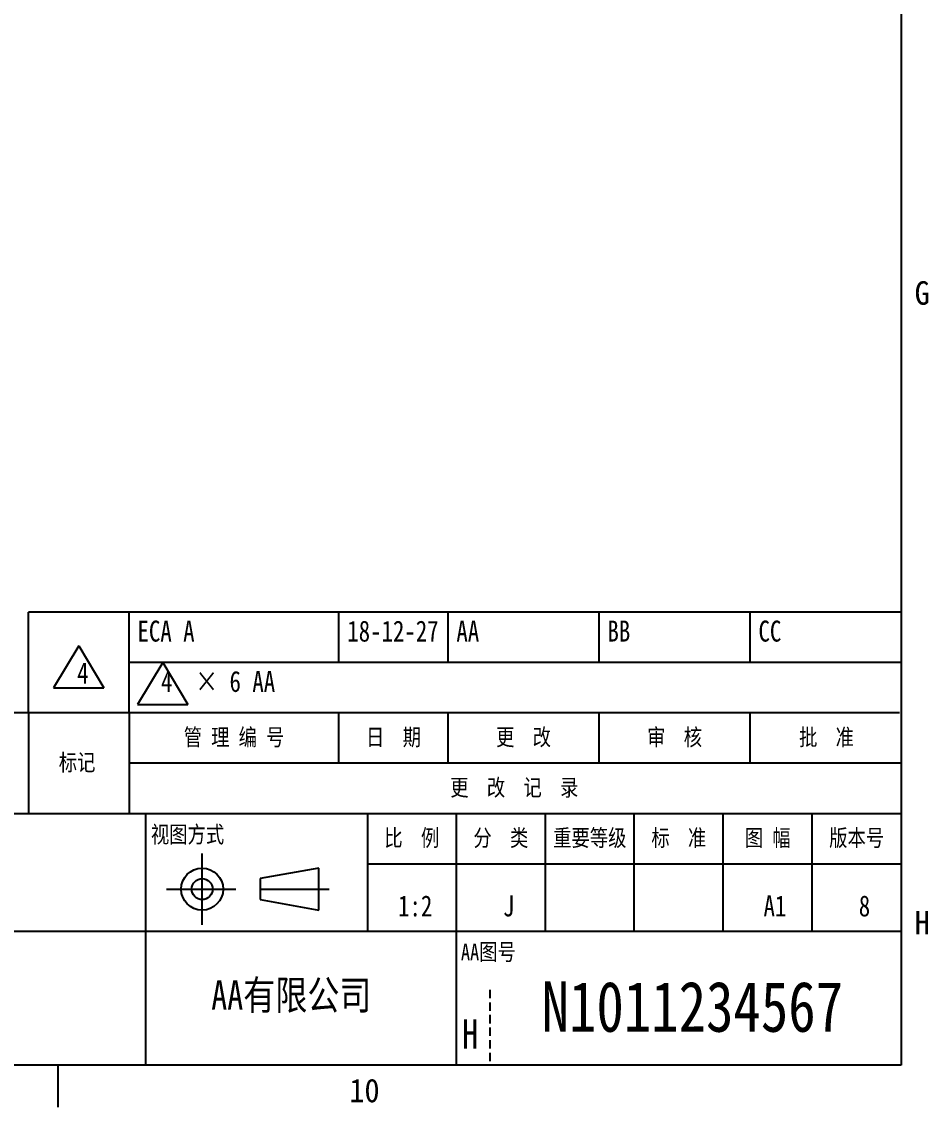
# Model space of a CAD drawing. Extents: x 641 to 1467, y 11 to 605.
# Drawn here: x 1357.5 to 1465.6, y 25.9 to 155.2 of the extents above; entities that cross this region are included whole.
import ezdxf

# ---------------------------------------------------------------- set-up
doc = ezdxf.new("R2010")
doc.units = 0
doc.header["$MEASUREMENT"] = 0
doc.linetypes.add('DASHED', pattern=[0.75, 0.5, -0.25])
doc.layers.get('0').update_dxf_attribs({"linetype": 'CONTINUOUS'})
for name, color, linetype in [('HHLayerBG', 7, 'CONTINUOUS'), ('HHLayerShuxinglan', 7, 'CONTINUOUS'), ('M80-2', 7, 'CONTINUOUS')]:
    doc.layers.add(name, color=color, linetype=linetype)
doc.styles.add('FS2312', font='', dxfattribs={"width": 0.8})
doc.styles.add('HANKAKU', font='')
doc.styles.get('FS2312').set_extended_font_data('SimSun')
doc.styles.get('HANKAKU').set_extended_font_data('SimSun')

# ---------------------------------------------------------------- blocks, each defined once
blk = doc.blocks.new('HHThirdView')
at = {"layer": 'HHLayerShuxinglan', "color": 154}
for p, q in [((6.701, 0.75), (6.7, 9.25)), ((2.45, 5), (10.701, 5)), ((13.601, 5), (21.851, 5))]:
    blk.add_line(p, q, dxfattribs=at)
at = {"layer": 'HHLayerShuxinglan', "color": 2}
for p, q in [((20.601, 7.5), (13.601, 6.25)), ((20.601, 2.5), (20.601, 7.5)), ((13.601, 6.25), (13.601, 3.75)), ((13.601, 3.75), (20.601, 2.5))]:
    blk.add_line(p, q, dxfattribs=at)
for radius in [2.5, 1.25]:
    blk.add_circle((6.701, 5), radius, dxfattribs=at)

msp = doc.modelspace()

# ---------------------------------------------------------------- linework, layer by layer
at = {"color": 114, "linetype": 'Continuous', "ltscale": 0.1}
for p, q in [((1462.3217, 584.8585), (1462.3217, 30.8585)), ((1462.3217, 30.8585), (661.3217, 30.8585))]:
    msp.add_line(p, q, dxfattribs=at)
at = {"layer": 'HHLayerBG', "color": 154, "linetype": 'Continuous', "ltscale": 0.1}
for p, q in [((1462.3217, 84.8585), (1358.3217, 84.8585)), ((1358.3217, 72.8585), (1358.3217, 84.8585)), ((1370.3217, 72.8585), (1370.3217, 84.8585)), ((1395.3217, 78.8585), (1395.3217, 84.8585)), ((1408.3217, 78.8585), (1408.3217, 84.8585)), ((1426.3217, 78.8585), (1426.3217, 84.8585)), ((1444.3217, 78.8585), (1444.3217, 84.8585)), ((1364.3217, 80.8585), (1361.3217, 75.8585)), ((1364.3217, 80.8585), (1367.3217, 75.8585)), ((1462.3217, 78.8585), (1370.3217, 78.8585)), ((1374.3217, 78.8585), (1371.3217, 73.8585)), ((1374.3217, 78.8585), (1377.3217, 73.8585)), ((1361.3217, 75.8585), (1367.3217, 75.8585)), ((1371.3217, 73.8585), (1377.3217, 73.8585))]:
    msp.add_line(p, q, dxfattribs=at)
at = {"layer": 'HHLayerShuxinglan', "color": 154}
for p, q in [((1462.1227, 72.8585), (1325.3207, 72.8585)), ((1358.3227, 72.8585), (1358.3227, 60.8585)), ((1370.3227, 72.8585), (1370.3227, 60.8585)), ((1395.3227, 66.8585), (1395.3227, 72.8585)), ((1408.3227, 66.8585), (1408.3227, 72.8585)), ((1426.3227, 66.8585), (1426.3227, 72.8585)), ((1444.3227, 66.8585), (1444.3227, 72.8585)), ((1462.3217, 66.8585), (1370.3227, 66.8585)), ((1325.3207, 60.8585), (1462.3217, 60.8585)), ((1372.3217, 30.8585), (1372.3217, 60.8585)), ((1398.7217, 60.8585), (1398.7217, 46.8585)), ((1409.3217, 30.8585), (1409.3217, 60.8585)), ((1419.9217, 46.8585), (1419.9217, 60.8585)), ((1430.5217, 46.8585), (1430.5217, 60.8585)), ((1441.1217, 46.8585), (1441.1217, 60.8585)), ((1451.7217, 46.8585), (1451.7217, 60.8585)), ((1398.7217, 54.8585), (1462.3217, 54.8585)), ((1438.8727, 54.8585), (1450.8717, 54.8585)), ((1325.3207, 46.8585), (1462.3217, 46.8585))]:
    msp.add_line(p, q, dxfattribs=at)
at = {"layer": 'HHLayerShuxinglan', "color": 3, "linetype": 'DASHED', "ltscale": 2}
msp.add_line((1413.3227, 39.8585), (1413.3227, 30.8585), dxfattribs=at)
at = {"layer": 'M80-2', "color": 2}
msp.add_line((1361.8217, 30.8585), (1361.8217, 25.8585), dxfattribs=at)

# ---------------------------------------------------------------- block references
at = {"layer": 'HHLayerShuxinglan', "color": 4}
msp.add_blockref('HHThirdView', (1372.3217, 46.8585), dxfattribs=at)

# ---------------------------------------------------------------- texts
at = {"layer": 'HHLayerBG', "color": 2, "char_height": 2.5, "attachment_point": 1, "style": 'FS2312'}
for s, insert, width in [('ECA A', (1371.3217, 83.8585), 25), ('\\fSimSun;18-12-27', (1396.3217, 83.8585), 31), ('AA', (1409.3217, 83.8585), 18), ('BB', (1427.3217, 83.8585), 18), ('CC', (1445.3217, 83.8585), 18), ('\\fSimSun;4', (1364.1217, 78.8585), 4.2), ('4  × 6 AA', (1374.1217, 77.8585), 89.2)]:
    msp.add_mtext(s, dxfattribs=dict(at, insert=insert, width=width))
at = {"layer": 'HHLayerShuxinglan', "lineweight": 0, "char_height": 2, "attachment_point": 5, "style": 'FS2312'}
for s, insert, width in [('{\\f宋体|b0|i0|c134|p2;\\C154;管 理 编 号}', (1382.8227, 69.8585), 25), ('{\\f宋体|b0|i0|c134|p2;\\C154;日  期}', (1401.8227, 69.8585), 10.6), ('{\\f宋体|b0|i0|c134|p2;\\C154;更  改}', (1417.3227, 69.8585), 10.6), ('{\\f宋体|b0|i0|c134|p2;\\C154;审  核}', (1435.3227, 69.8585), 10.6), ('{\\f宋体|b0|i0|c134|p2;\\C154;批  准}', (1453.4222, 69.8585), 10.6), ('{\\f宋体|b0|i0|c134|p2;\\C154;标记}', (1364.1227, 66.8585), 12), ('{\\f宋体|b0|i0|c134|p2;\\C154;更  改  记  录}', (1416.2222, 63.8585), 92.199), ('{\\C154;比  例}', (1404.0062, 57.8585), 10.6), ('{\\f宋体|b0|i0|c134|p2;\\C154;分  类}', (1414.6217, 57.8585), 10.6), ('{\\f宋体|b0|i0|c134|p2;\\C154;重要等级}', (1425.2217, 57.8585), 10.6), ('{\\f宋体|b0|i0|c134|p2;\\C154;标  准}', (1435.8217, 57.8585), 10.6), ('{\\C154;图 幅}', (1446.4217, 57.8585), 10.6), ('{\\C154;版本号}', (1457.0217, 57.8585), 10.6)]:
    msp.add_mtext(s, dxfattribs=dict(at, insert=insert, width=width))
at = {"layer": 'HHLayerShuxinglan', "color": 154, "style": 'FS2312'}
for s, insert, char_height, attachment_point in [('视图方式', (1372.9216, 57.1585), 2, 7), ('AA图号', (1409.8617, 43.1585), 2, 7), ('AA有限公司', (1389.6531, 39.0439), 3.5, 5), ('{\\f宋体|b0|i0|c134|p2;H}', (1410.0117, 32.8585), 3.5, 7)]:
    msp.add_mtext(s, dxfattribs=dict(at, insert=insert, char_height=char_height, attachment_point=attachment_point))
at = {"layer": 'HHLayerShuxinglan', "color": 2, "attachment_point": 1, "style": 'FS2312'}
for s, insert, char_height, width in [('\\fSimSun;1:2', (1402.3717, 51.1085), 2.5, 10.6), ('\\fSimSun;J', (1414.8717, 51.1085), 2.5, 10.6), ('\\fSimSun;A1', (1445.9217, 51.1085), 2.5, 10.6), ('\\fSimSun;8', (1457.2717, 51.1085), 2.5, 10.6), ('N1011234567', (1419.4803, 40.8585), 6, 49)]:
    msp.add_mtext(s, dxfattribs=dict(at, insert=insert, char_height=char_height, width=width))
at = {"layer": 'M80-2', "color": 154, "style": 'HANKAKU', "width": 0.95}
msp.add_text('10', height=2.8, dxfattribs=at).set_placement((1396.5558, 26.4585))
at = {"layer": 'M80-2', "color": 154, "char_height": 2.8, "attachment_point": 7, "style": 'HANKAKU'}
for s, insert in [('{\\W0.95;G}', (1463.9217, 121.4585)), ('{\\W0.95;H}', (1463.9217, 46.4585))]:
    msp.add_mtext(s, dxfattribs=dict(at, insert=insert))

doc.saveas('drawing.dxf')
